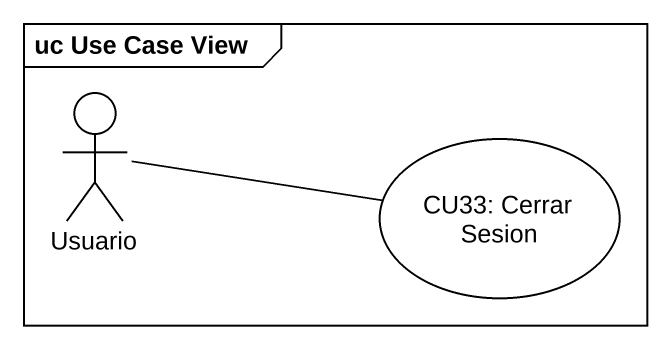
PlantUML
@startuml
mainframe uc Use Case View
actor Usuario
usecase "CU33: Cerrar Sesion" as CU33_Cerrar_Sesion
Usuario -right- CU33_Cerrar_Sesion
@enduml
